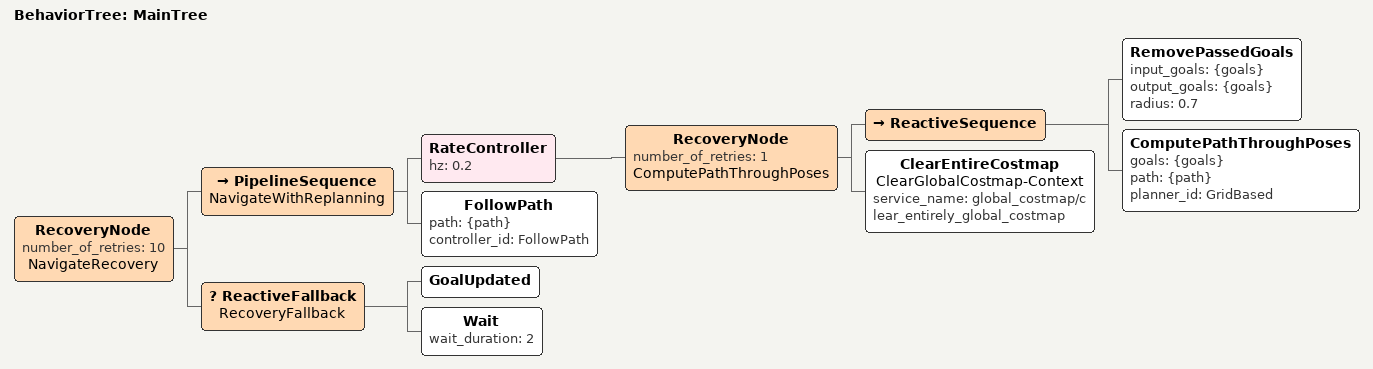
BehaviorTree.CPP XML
<root main_tree_to_execute="MainTree">
  <BehaviorTree ID="MainTree">
    <RecoveryNode number_of_retries="10" name="NavigateRecovery">
      <PipelineSequence name="NavigateWithReplanning">
        <RateController hz="0.2">
          <RecoveryNode number_of_retries="1" name="ComputePathThroughPoses">
            <ReactiveSequence>
              <RemovePassedGoals input_goals="{goals}" output_goals="{goals}" radius="0.7"/>
              <ComputePathThroughPoses goals="{goals}" path="{path}" planner_id="GridBased"/>
            </ReactiveSequence>
            <ClearEntireCostmap name="ClearGlobalCostmap-Context" service_name="global_costmap/clear_entirely_global_costmap"/>
          </RecoveryNode>
        </RateController>
        <FollowPath path="{path}" controller_id="FollowPath"/>
      </PipelineSequence>
      <ReactiveFallback name="RecoveryFallback">
        <GoalUpdated/>
        <Wait wait_duration="2"/>
      </ReactiveFallback>
    </RecoveryNode>
  </BehaviorTree>
</root>
